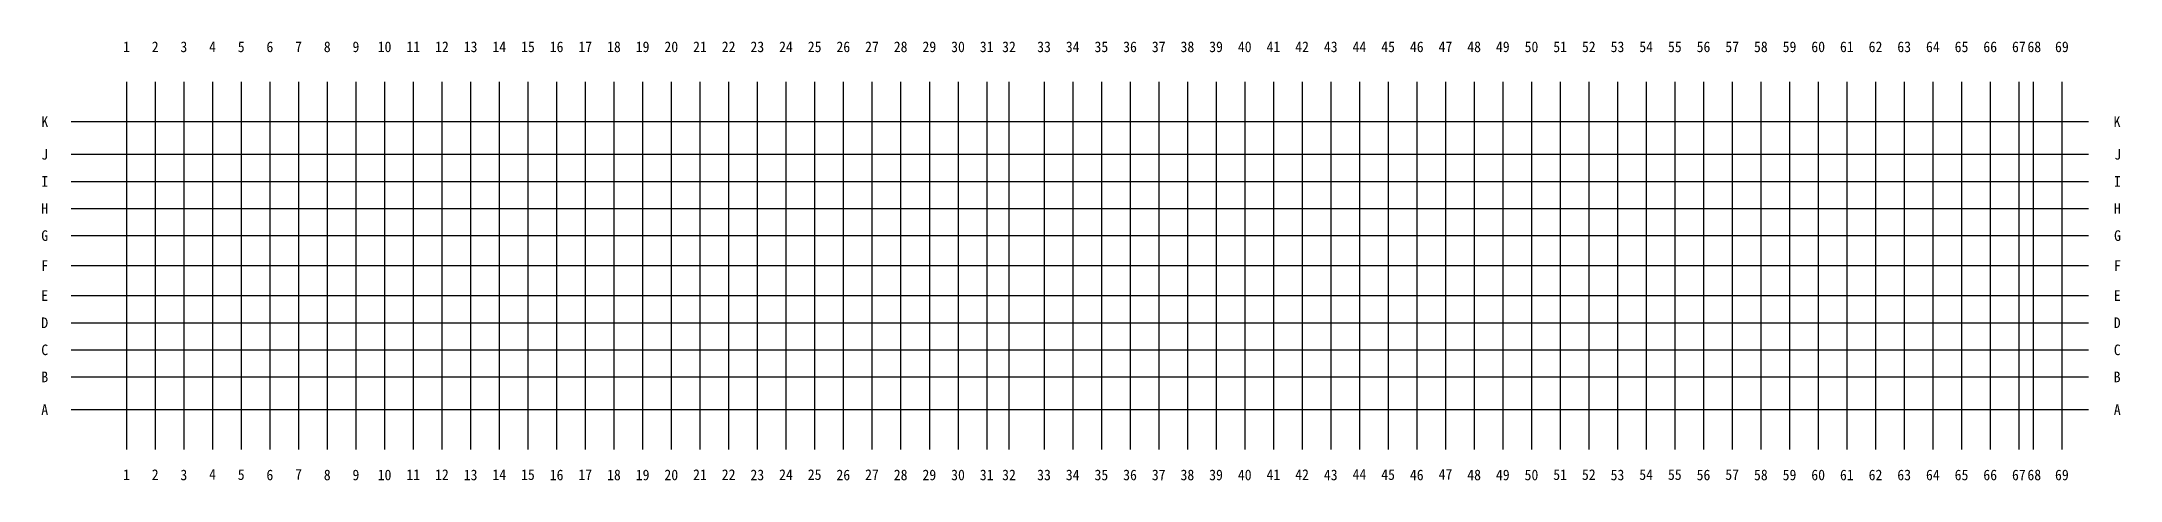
# Model space of a CAD drawing. Header units: millimetres. Extents: x -31992 to 751047, y -26632 to 138512.
import ezdxf
from ezdxf.enums import TextEntityAlignment as Align

# ---------------------------------------------------------------- set-up
doc = ezdxf.new("R2010")
doc.units = ezdxf.units.MM
doc.styles.add('SAMOO', font='DotumChe.ttf')

msp = doc.modelspace()

# ---------------------------------------------------------------- linework, layer by layer
at = {"color": 7}
for p, q in [((0, 123400), (0, -15000)), ((10800, 123400), (10800, -15000)), ((21600, 123400), (21600, -15000)), ((32400, 123400), (32400, -15000)), ((43200, 123400), (43200, -15000)), ((54000, 123400), (54000, -15000)), ((64800, 123400), (64800, -15000)), ((75600, 123400), (75600, -15000)), ((86400, 123400), (86400, -15000)), ((97200, 123400), (97200, -15000)), ((108000, 123400), (108000, -15000)), ((118800, 123400), (118800, -15000)), ((129600, 123400), (129600, -15000)), ((140400, 123400), (140400, -15000)), ((151200, 123400), (151200, -15000)), ((162000, 123400), (162000, -15000)), ((172800, 123400), (172800, -15000)), ((183600, 123400), (183600, -15000)), ((194400, 123400), (194400, -15000)), ((205200, 123400), (205200, -15000)), ((216000, 123400), (216000, -15000)), ((226800, 123400), (226800, -15000)), ((237600, 123400), (237600, -15000)), ((248400, 123400), (248400, -15000)), ((259200, 123400), (259200, -15000)), ((270000, 123400), (270000, -15000)), ((280800, 123400), (280800, -15000)), ((291600, 123400), (291600, -15000)), ((302400, 123400), (302400, -15000)), ((313200, 123400), (313200, -15000)), ((324000, 123400), (324000, -15000)), ((332400, 123400), (332400, -15000)), ((345600, 123400), (345600, -15000)), ((356400, 123400), (356400, -15000)), ((367200, 123400), (367200, -15000)), ((378000, 123400), (378000, -15000)), ((388800, 123400), (388800, -15000)), ((399600, 123400), (399600, -15000)), ((410400, 123400), (410400, -15000)), ((421200, 123400), (421200, -15000)), ((432000, 123400), (432000, -15000)), ((442800, 123400), (442800, -15000)), ((453600, 123400), (453600, -15000)), ((464400, 123400), (464400, -15000)), ((475200, 123400), (475200, -15000)), ((486000, 123400), (486000, -15000)), ((496800, 123400), (496800, -15000)), ((507600, 123400), (507600, -15000)), ((518400, 123400), (518400, -15000)), ((529200, 123400), (529200, -15000)), ((540000, 123400), (540000, -15000)), ((550800, 123400), (550800, -15000)), ((561600, 123400), (561600, -15000)), ((572400, 123400), (572400, -15000)), ((583200, 123400), (583200, -15000)), ((594000, 123400), (594000, -15000)), ((604800, 123400), (604800, -15000)), ((615600, 123400), (615600, -15000)), ((626400, 123400), (626400, -15000)), ((637200, 123400), (637200, -15000)), ((648000, 123400), (648000, -15000)), ((658800, 123400), (658800, -15000)), ((669600, 123400), (669600, -15000)), ((680400, 123400), (680400, -15000)), ((691200, 123400), (691200, -15000)), ((702000, 123400), (702000, -15000)), ((712800, 123400), (712800, -15000)), ((718200, 123400), (718200, -15000)), ((729000, 123400), (729000, -15000)), ((-20800, 108400), (739000, 108400)), ((-20800, 96100), (739000, 96100)), ((-20800, 85900), (739000, 85900)), ((-20800, 75700), (739000, 75700)), ((-20800, 65500), (739000, 65500)), ((-20800, 54200), (739000, 54200)), ((-20800, 42900), (739000, 42900)), ((-20800, 32700), (739000, 32700)), ((-20800, 22500), (739000, 22500)), ((-20800, 12300), (739000, 12300)), ((-20800, 0), (739000, 0))]:
    msp.add_line(p, q, dxfattribs=at)

# ---------------------------------------------------------------- texts
at = {"color": 7, "style": 'SAMOO'}
for s, p in [('1', (0, 133355)), ('2', (10800, 133355)), ('3', (21600, 133355)), ('4', (32400, 133355)), ('5', (43200, 133355)), ('6', (54000, 133355)), ('7', (64800, 133355)), ('8', (75600, 133355)), ('9', (86400, 133355)), ('10', (97200, 133355)), ('11', (108000, 133355)), ('12', (118800, 133355)), ('13', (129600, 133355)), ('14', (140400, 133355)), ('15', (151200, 133355)), ('16', (162000, 133355)), ('17', (172800, 133355)), ('18', (183600, 133355)), ('19', (194400, 133355)), ('20', (205200, 133355)), ('21', (216000, 133355)), ('22', (226800, 133355)), ('23', (237600, 133355)), ('24', (248400, 133355)), ('25', (259200, 133355)), ('26', (270000, 133355)), ('27', (280800, 133355)), ('28', (291600, 133355)), ('29', (302400, 133355)), ('30', (313200, 133355)), ('31', (324000, 133355)), ('32', (332400, 133355)), ('33', (345600, 133355)), ('34', (356400, 133355)), ('35', (367200, 133355)), ('36', (378000, 133355)), ('37', (388800, 133355)), ('38', (399600, 133355)), ('39', (410400, 133355)), ('40', (421200, 133355)), ('41', (432000, 133355)), ('42', (442800, 133355)), ('43', (453600, 133355)), ('44', (464400, 133355)), ('45', (475200, 133355)), ('46', (486000, 133355)), ('47', (496800, 133355)), ('48', (507600, 133355)), ('49', (518400, 133355)), ('50', (529200, 133355)), ('51', (540000, 133355)), ('52', (550800, 133355)), ('53', (561600, 133355)), ('54', (572400, 133355)), ('55', (583200, 133355)), ('56', (594000, 133355)), ('57', (604800, 133355)), ('58', (615600, 133355)), ('59', (626400, 133355)), ('60', (637200, 133355)), ('61', (648000, 133355)), ('62', (658800, 133355)), ('63', (669600, 133355)), ('64', (680400, 133355)), ('65', (691200, 133355)), ('66', (702000, 133355)), ('67', (712800, 133355)), ('68', (718600, 133355)), ('69', (729000, 133355)), ('1', (0, -27665)), ('2', (10800, -27665)), ('3', (21600, -27767)), ('4', (32400, -27548)), ('5', (43200, -27649)), ('6', (54000, -27767)), ('7', (64800, -27548)), ('8', (75600, -27767)), ('9', (86400, -27767)), ('10', (97200, -27767)), ('11', (108000, -27665)), ('12', (118800, -27665)), ('13', (129600, -27767)), ('14', (140400, -27665)), ('15', (151200, -27660)), ('16', (162000, -27767)), ('17', (172800, -27665)), ('18', (183600, -27767)), ('19', (194400, -27767)), ('20', (205200, -27767)), ('21', (216000, -27665)), ('22', (226800, -27665)), ('23', (237600, -27767)), ('24', (248400, -27665)), ('25', (259200, -27660)), ('26', (270000, -27767)), ('27', (280800, -27665)), ('28', (291600, -27767)), ('29', (302400, -27767)), ('30', (313200, -27767)), ('31', (324000, -27767)), ('32', (332400, -27767)), ('33', (345600, -27767)), ('34', (356400, -27767)), ('35', (367200, -27767)), ('36', (378000, -27767)), ('37', (388800, -27767)), ('38', (399600, -27767)), ('39', (410400, -27767)), ('40', (421200, -27767)), ('41', (432000, -27665)), ('42', (442800, -27665)), ('43', (453600, -27767)), ('44', (464400, -27548)), ('45', (475200, -27649)), ('46', (486000, -27767)), ('47', (496800, -27548)), ('48', (507600, -27767)), ('49', (518400, -27767)), ('50', (529200, -27767)), ('51', (540000, -27660)), ('52', (550800, -27660)), ('53', (561600, -27767)), ('54', (572400, -27649)), ('55', (583200, -27649)), ('56', (594000, -27767)), ('57', (604800, -27649)), ('58', (615600, -27767)), ('59', (626400, -27767)), ('60', (637200, -27767)), ('61', (648000, -27767)), ('62', (658800, -27767)), ('63', (669600, -27767)), ('64', (680400, -27767)), ('65', (691200, -27767)), ('66', (702000, -27767)), ('67', (712800, -27767)), ('68', (718600, -27767)), ('69', (729000, -27767))]:
    msp.add_text(s, height=4000, dxfattribs=at).set_placement(p, align=Align.BOTTOM_CENTER)
for s, p in [('K', (-29516, 108400)), ('K', (751054, 108400)), ('J', (-29516, 96100)), ('J', (751326, 96100)), ('I', (-29516, 85900)), ('I', (751208, 85900)), ('H', (-29516, 75700)), ('H', (751166, 75700)), ('G', (-29516, 65500)), ('G', (751251, 65500)), ('F', (-29516, 54200)), ('F', (751230, 54200)), ('E', (-29516, 42900)), ('E', (751134, 42900)), ('D', (-29516, 32700)), ('D', (751113, 32700)), ('C', (-29516, 22500)), ('C', (751139, 22500)), ('B', (-29516, 12300)), ('B', (751091, 12300)), ('A', (-29516, 0)), ('A', (751155, 0))]:
    msp.add_text(s, height=4000, dxfattribs=at).set_placement(p, align=Align.MIDDLE_RIGHT)

doc.saveas('drawing.dxf')
